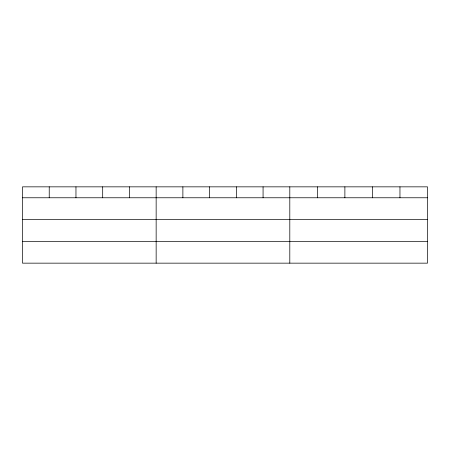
<?xml version="1.0" encoding="UTF-8"?>
<svg xmlns="http://www.w3.org/2000/svg" width="450" height="450" viewBox="0 0 450 450"><rect width="100%" height="100%" fill="white"/><g stroke="black" fill="none" stroke-linecap="round" stroke-linejoin="round"><path stroke-width="0.67" d="M427.5 219.347L427.5 186.846L22.5 186.846L22.5 263.154L427.5 263.154L427.5 219.347L22.5 219.347M22.5 197.769L427.5 197.769M22.5 241.577L427.5 241.577M399.96 186.846L399.96 197.769M372.42 186.846L372.42 197.769M344.88 186.846L344.88 197.769M317.34 186.846L317.34 197.769M289.8 186.846L289.8 263.154M263.07 186.846L263.07 197.769M236.34 186.846L236.34 197.769M209.61 186.846L209.61 197.769M182.88 186.846L182.88 197.769M156.15 186.846L156.15 263.154M129.42 186.846L129.42 197.769M102.69 186.846L102.69 197.769M75.96 186.846L75.96 197.769M49.23 186.846L49.23 197.769"/></g></svg>
